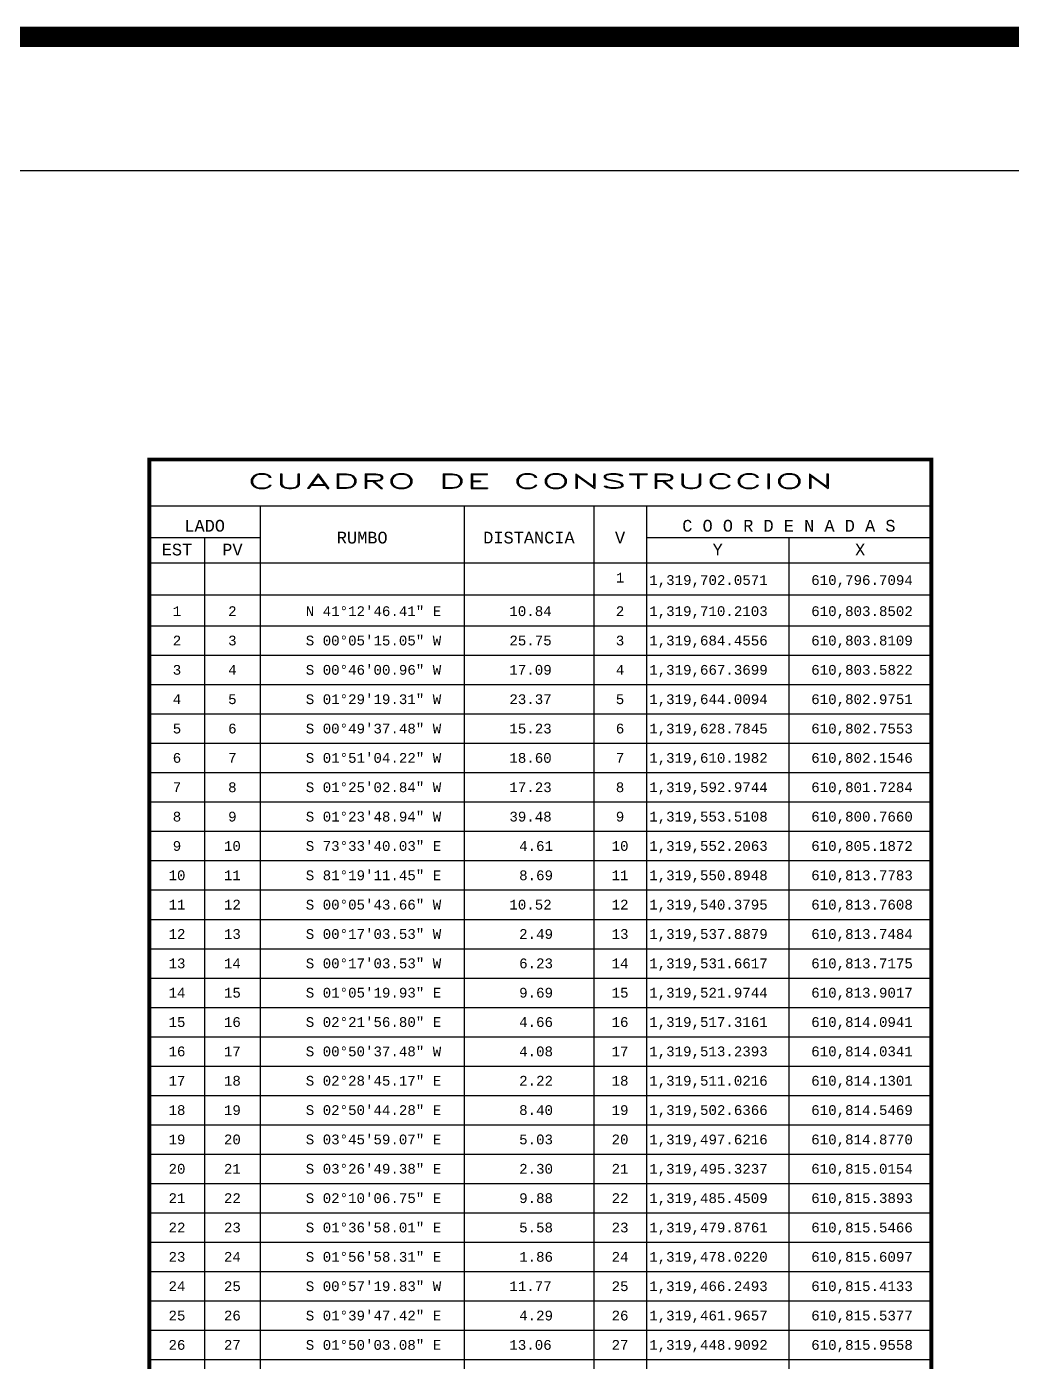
# Model space of a CAD drawing. Header units: millimetres. Extents: x 603916 to 1211550, y 1309898 to 2622648.
# Drawn here: x 604996.8 to 605107.3, y 1310704.9 to 1310854.5 of the extents above; entities that cross this region are included whole.
import ezdxf
from ezdxf.enums import TextEntityAlignment as Align

# ---------------------------------------------------------------- set-up
doc = ezdxf.new("R2010")
doc.units = ezdxf.units.MM
for name, color, linetype in [('CAJETIN', 5, 'Continuous'), ('CVL_CUADCON', 1, 'Continuous'), ('CVL_CUADCON_LIN', 8, 'Continuous'), ('CVL_CUADCON_TIT', 1, 'Continuous'), ('CVL_CUADCON_TX', 2, 'Continuous')]:
    doc.layers.add(name, color=color, linetype=linetype)
doc.styles.add('HUECA1', font='HUECA1.shx')
doc.styles.add('MONOTXT4', font='MONOTXT4.shx')

msp = doc.modelspace()

# ---------------------------------------------------------------- linework, layer by layer
at = {"const_width": 2.28}
msp.add_lwpolyline([(604809.23, 1310556.394), (605228.33, 1310556.394), (605228.33, 1310853.394), (604809.23, 1310853.394)], close=True, dxfattribs=at)
at = {"layer": 'CAJETIN'}
msp.add_line((605213.33, 1310838.394), (604824.23, 1310838.394), dxfattribs=at)
at = {"layer": 'CVL_CUADCON', "color": 1, "linetype": 'Continuous', "lineweight": 30, "flags": 128}
for points, const_width in [([(605010.544, 1310596.353), (605010.544, 1310806.034), (605098.217, 1310806.034), (605098.217, 1310596.353)], 0.439), ([(605010.544, 1310800.828), (605098.217, 1310800.828)], 0.164), ([(605010.544, 1310794.449), (605098.217, 1310794.449)], 0.164)]:
    msp.add_lwpolyline(points, dxfattribs=dict(at, const_width=const_width))
at = {"layer": 'CVL_CUADCON_LIN', "color": 8, "linetype": 'Continuous', "lineweight": 30, "ltscale": 0.5}
for p, q in [((605022.964, 1310800.828), (605022.964, 1310596.353)), ((605045.844, 1310800.828), (605045.844, 1310596.353)), ((605060.362, 1310800.828), (605060.362, 1310596.353)), ((605066.267, 1310800.828), (605066.267, 1310596.353)), ((605010.544, 1310797.289), (605022.964, 1310797.289)), ((605016.749, 1310797.289), (605016.749, 1310596.353)), ((605066.267, 1310797.289), (605098.217, 1310797.289)), ((605082.242, 1310797.289), (605082.242, 1310596.353)), ((605010.544, 1310790.881), (605098.217, 1310790.881)), ((605010.544, 1310787.397), (605098.217, 1310787.397)), ((605010.544, 1310784.108), (605098.217, 1310784.108)), ((605010.544, 1310780.819), (605098.217, 1310780.819)), ((605010.544, 1310777.53), (605098.217, 1310777.53)), ((605010.544, 1310774.242), (605098.217, 1310774.242)), ((605010.544, 1310770.953), (605098.217, 1310770.953)), ((605010.544, 1310767.664), (605098.217, 1310767.664)), ((605010.544, 1310764.375), (605098.217, 1310764.375)), ((605010.544, 1310761.086), (605098.217, 1310761.086)), ((605010.544, 1310757.797), (605098.217, 1310757.797)), ((605010.544, 1310754.508), (605098.217, 1310754.508)), ((605010.544, 1310751.22), (605098.217, 1310751.22)), ((605010.544, 1310747.931), (605098.217, 1310747.931)), ((605010.544, 1310744.642), (605098.217, 1310744.642)), ((605010.544, 1310741.353), (605098.217, 1310741.353)), ((605010.544, 1310738.064), (605098.217, 1310738.064)), ((605010.544, 1310734.775), (605098.217, 1310734.775)), ((605010.544, 1310731.487), (605098.217, 1310731.487)), ((605010.544, 1310728.198), (605098.217, 1310728.198)), ((605010.544, 1310724.909), (605098.217, 1310724.909)), ((605010.544, 1310721.62), (605098.217, 1310721.62)), ((605010.544, 1310718.331), (605098.217, 1310718.331)), ((605010.544, 1310715.042), (605098.217, 1310715.042)), ((605010.544, 1310711.753), (605098.217, 1310711.753)), ((605010.544, 1310708.465), (605098.217, 1310708.465)), ((605010.544, 1310705.176), (605098.217, 1310705.176))]:
    msp.add_line(p, q, dxfattribs=at)

# ---------------------------------------------------------------- texts
at = {"layer": 'CVL_CUADCON_TIT', "color": 1, "lineweight": 30, "ltscale": 0.5, "style": 'HUECA1', "width": 1.758658}
msp.add_text('CUADRO DE CONSTRUCCION', height=1.64443, dxfattribs=at).set_placement((605021.507, 1310802.778), (605087.254, 1310802.778), align=Align.FIT)
at = {"layer": 'CVL_CUADCON_TIT', "color": 1, "lineweight": 30, "ltscale": 0.5, "style": 'MONOTXT4'}
for s, height, p in [('LADO', 1.3155, (605016.749, 1310797.956)), ('C O O R D E N A D A S', 1.31554, (605082.241, 1310797.956)), ('EST', 1.3155, (605013.646, 1310795.286)), ('PV', 1.3155, (605019.862, 1310795.286)), ('Y', 1.316, (605074.26, 1310795.286)), ('X', 1.316, (605090.233, 1310795.286))]:
    msp.add_text(s, height=height, dxfattribs=at).set_placement(p, align=Align.CENTER)
for s, height, p in [('RUMBO', 1.3155, (605034.41, 1310797.285)), ('DISTANCIA', 1.3155, (605053.102, 1310797.285)), ('V', 1.316, (605063.319, 1310797.285))]:
    msp.add_text(s, height=height, dxfattribs=at).set_placement(p, align=Align.MIDDLE)
at = {"layer": 'CVL_CUADCON_TX', "color": 2, "lineweight": 30, "ltscale": 0.5, "style": 'MONOTXT4'}
for s, height, p in [('1', 1.096, (605063.315, 1310792.251)), ('1', 1.096, (605013.646, 1310788.493)), ('2', 1.096, (605019.856, 1310788.493)), ('2', 1.096, (605063.315, 1310788.493)), ('2', 1.096, (605013.646, 1310785.204)), ('3', 1.096, (605019.856, 1310785.204)), ('3', 1.096, (605063.315, 1310785.204)), ('3', 1.096, (605013.646, 1310781.916)), ('4', 1.096, (605019.856, 1310781.916)), ('4', 1.096, (605063.315, 1310781.916)), ('4', 1.096, (605013.646, 1310778.627)), ('5', 1.096, (605019.856, 1310778.627)), ('5', 1.096, (605063.315, 1310778.627)), ('6', 1.096, (605019.856, 1310775.338)), ('6', 1.096, (605063.315, 1310775.338)), ('5', 1.096, (605013.646, 1310775.338)), ('6', 1.096, (605013.646, 1310772.049)), ('7', 1.096, (605019.856, 1310772.049)), ('7', 1.096, (605063.315, 1310772.049)), ('7', 1.096, (605013.646, 1310768.76)), ('8', 1.096, (605019.856, 1310768.76)), ('8', 1.096, (605063.315, 1310768.76)), ('8', 1.096, (605013.646, 1310765.471)), ('9', 1.096, (605019.856, 1310765.471)), ('9', 1.096, (605063.315, 1310765.471)), ('9', 1.096, (605013.646, 1310762.182)), ('10', 1.0963, (605019.856, 1310762.182)), ('10', 1.0963, (605063.315, 1310762.182)), ('10', 1.0963, (605013.646, 1310758.894)), ('11', 1.0963, (605019.856, 1310758.894)), ('11', 1.0963, (605063.315, 1310758.894)), ('11', 1.0963, (605013.646, 1310755.605)), ('12', 1.0963, (605019.856, 1310755.605)), ('12', 1.0963, (605063.315, 1310755.605)), ('12', 1.0963, (605013.646, 1310752.316)), ('13', 1.0963, (605019.856, 1310752.316)), ('13', 1.0963, (605063.315, 1310752.316)), ('13', 1.0963, (605013.646, 1310749.027)), ('14', 1.0963, (605019.856, 1310749.027)), ('14', 1.0963, (605063.315, 1310749.027)), ('14', 1.0963, (605013.646, 1310745.738)), ('15', 1.0963, (605019.856, 1310745.738)), ('15', 1.0963, (605063.315, 1310745.738)), ('15', 1.0963, (605013.646, 1310742.449)), ('16', 1.0963, (605019.856, 1310742.449)), ('16', 1.0963, (605063.315, 1310742.449)), ('16', 1.0963, (605013.646, 1310739.161)), ('17', 1.0963, (605019.856, 1310739.161)), ('17', 1.0963, (605063.315, 1310739.161)), ('17', 1.0963, (605013.646, 1310735.872)), ('18', 1.0963, (605019.856, 1310735.872)), ('18', 1.0963, (605063.315, 1310735.872)), ('18', 1.0963, (605013.646, 1310732.583)), ('19', 1.0963, (605019.856, 1310732.583)), ('19', 1.0963, (605063.315, 1310732.583)), ('19', 1.0963, (605013.646, 1310729.294)), ('20', 1.0963, (605019.856, 1310729.294)), ('20', 1.0963, (605063.315, 1310729.294)), ('20', 1.0963, (605013.646, 1310726.005)), ('21', 1.0963, (605019.856, 1310726.005)), ('21', 1.0963, (605063.315, 1310726.005)), ('21', 1.0963, (605013.646, 1310722.716)), ('22', 1.0963, (605019.856, 1310722.716)), ('22', 1.0963, (605063.315, 1310722.716)), ('22', 1.0963, (605013.646, 1310719.427)), ('23', 1.0963, (605019.856, 1310719.427)), ('23', 1.0963, (605063.315, 1310719.427)), ('23', 1.0963, (605013.646, 1310716.139)), ('24', 1.0963, (605019.856, 1310716.139)), ('24', 1.0963, (605063.315, 1310716.139)), ('24', 1.0963, (605013.646, 1310712.85)), ('25', 1.0963, (605019.856, 1310712.85)), ('25', 1.0963, (605063.315, 1310712.85)), ('25', 1.0963, (605013.646, 1310709.561)), ('26', 1.0963, (605019.856, 1310709.561)), ('26', 1.0963, (605063.315, 1310709.561)), ('26', 1.0963, (605013.646, 1310706.272)), ('27', 1.0963, (605019.856, 1310706.272)), ('27', 1.0963, (605063.315, 1310706.272))]:
    msp.add_text(s, height=height, dxfattribs=at).set_placement(p, align=Align.CENTER)
for s, height, p in [('1,319,702.0571', 1.09628, (605066.586, 1310791.977)), ('610,796.7094', 1.09628, (605084.751, 1310791.977)), ('N 41%%d12\'46.41" E', 1.09628, (605028.085, 1310788.493)), ('10.84', 1.0963, (605050.909, 1310788.493)), ('1,319,710.2103', 1.09628, (605066.586, 1310788.493)), ('610,803.8502', 1.09628, (605084.751, 1310788.493)), ('S 00%%d05\'15.05" W', 1.09628, (605028.085, 1310785.204)), ('25.75', 1.0963, (605050.909, 1310785.204)), ('1,319,684.4556', 1.09628, (605066.586, 1310785.204)), ('610,803.8109', 1.09628, (605084.751, 1310785.204)), ('S 00%%d46\'00.96" W', 1.09628, (605028.085, 1310781.916)), ('17.09', 1.0963, (605050.909, 1310781.916)), ('1,319,667.3699', 1.09628, (605066.586, 1310781.916)), ('610,803.5822', 1.09628, (605084.751, 1310781.916)), ('S 01%%d29\'19.31" W', 1.09628, (605028.085, 1310778.627)), ('23.37', 1.0963, (605050.909, 1310778.627)), ('1,319,644.0094', 1.09628, (605066.586, 1310778.627)), ('610,802.9751', 1.09628, (605084.751, 1310778.627)), ('S 00%%d49\'37.48" W', 1.09628, (605028.085, 1310775.338)), ('15.23', 1.0963, (605050.909, 1310775.338)), ('1,319,628.7845', 1.09628, (605066.586, 1310775.338)), ('610,802.7553', 1.09628, (605084.751, 1310775.338)), ('S 01%%d51\'04.22" W', 1.09628, (605028.085, 1310772.049)), ('18.60', 1.0963, (605050.909, 1310772.049)), ('1,319,610.1982', 1.09628, (605066.586, 1310772.049)), ('610,802.1546', 1.09628, (605084.751, 1310772.049)), ('S 01%%d25\'02.84" W', 1.09628, (605028.085, 1310768.76)), ('17.23', 1.0963, (605050.909, 1310768.76)), ('1,319,592.9744', 1.09628, (605066.586, 1310768.76)), ('610,801.7284', 1.09628, (605084.751, 1310768.76)), ('S 01%%d23\'48.94" W', 1.09628, (605028.085, 1310765.471)), ('39.48', 1.0963, (605050.909, 1310765.471)), ('1,319,553.5108', 1.09628, (605066.586, 1310765.471)), ('610,800.7660', 1.09628, (605084.751, 1310765.471)), ('S 73%%d33\'40.03" E', 1.09628, (605028.085, 1310762.182)), ('4.61', 1.0963, (605052.005, 1310762.182)), ('1,319,552.2063', 1.09628, (605066.586, 1310762.182)), ('610,805.1872', 1.09628, (605084.751, 1310762.182)), ('S 81%%d19\'11.45" E', 1.09628, (605028.085, 1310758.894)), ('8.69', 1.0963, (605052.005, 1310758.894)), ('1,319,550.8948', 1.09628, (605066.586, 1310758.894)), ('610,813.7783', 1.09628, (605084.751, 1310758.894)), ('S 00%%d05\'43.66" W', 1.09628, (605028.085, 1310755.605)), ('10.52', 1.0963, (605050.909, 1310755.605)), ('1,319,540.3795', 1.09628, (605066.586, 1310755.605)), ('610,813.7608', 1.09628, (605084.751, 1310755.605)), ('S 00%%d17\'03.53" W', 1.09628, (605028.085, 1310752.316)), ('2.49', 1.0963, (605052.005, 1310752.316)), ('1,319,537.8879', 1.09628, (605066.586, 1310752.316)), ('610,813.7484', 1.09628, (605084.751, 1310752.316)), ('S 00%%d17\'03.53" W', 1.09628, (605028.085, 1310749.027)), ('6.23', 1.0963, (605052.005, 1310749.027)), ('1,319,531.6617', 1.09628, (605066.586, 1310749.027)), ('610,813.7175', 1.09628, (605084.751, 1310749.027)), ('S 01%%d05\'19.93" E', 1.09628, (605028.085, 1310745.738)), ('9.69', 1.0963, (605052.005, 1310745.738)), ('1,319,521.9744', 1.09628, (605066.586, 1310745.738)), ('610,813.9017', 1.09628, (605084.751, 1310745.738)), ('S 02%%d21\'56.80" E', 1.09628, (605028.085, 1310742.449)), ('4.66', 1.0963, (605052.005, 1310742.449)), ('1,319,517.3161', 1.09628, (605066.586, 1310742.449)), ('610,814.0941', 1.09628, (605084.751, 1310742.449)), ('S 00%%d50\'37.48" W', 1.09628, (605028.085, 1310739.161)), ('4.08', 1.0963, (605052.005, 1310739.161)), ('1,319,513.2393', 1.09628, (605066.586, 1310739.161)), ('610,814.0341', 1.09628, (605084.751, 1310739.161)), ('S 02%%d28\'45.17" E', 1.09628, (605028.085, 1310735.872)), ('2.22', 1.0963, (605052.005, 1310735.872)), ('1,319,511.0216', 1.09628, (605066.586, 1310735.872)), ('610,814.1301', 1.09628, (605084.751, 1310735.872)), ('S 02%%d50\'44.28" E', 1.09628, (605028.085, 1310732.583)), ('8.40', 1.0963, (605052.005, 1310732.583)), ('1,319,502.6366', 1.09628, (605066.586, 1310732.583)), ('610,814.5469', 1.09628, (605084.751, 1310732.583)), ('S 03%%d45\'59.07" E', 1.09628, (605028.085, 1310729.294)), ('5.03', 1.0963, (605052.005, 1310729.294)), ('1,319,497.6216', 1.09628, (605066.586, 1310729.294)), ('610,814.8770', 1.09628, (605084.751, 1310729.294)), ('S 03%%d26\'49.38" E', 1.09628, (605028.085, 1310726.005)), ('2.30', 1.0963, (605052.005, 1310726.005)), ('1,319,495.3237', 1.09628, (605066.586, 1310726.005)), ('610,815.0154', 1.09628, (605084.751, 1310726.005)), ('S 02%%d10\'06.75" E', 1.09628, (605028.085, 1310722.716)), ('9.88', 1.0963, (605052.005, 1310722.716)), ('1,319,485.4509', 1.09628, (605066.586, 1310722.716)), ('610,815.3893', 1.09628, (605084.751, 1310722.716)), ('S 01%%d36\'58.01" E', 1.09628, (605028.085, 1310719.427)), ('5.58', 1.0963, (605052.005, 1310719.427)), ('1,319,479.8761', 1.09628, (605066.586, 1310719.427)), ('610,815.5466', 1.09628, (605084.751, 1310719.427)), ('S 01%%d56\'58.31" E', 1.09628, (605028.085, 1310716.139)), ('1.86', 1.0963, (605052.005, 1310716.139)), ('1,319,478.0220', 1.09628, (605066.586, 1310716.139)), ('610,815.6097', 1.09628, (605084.751, 1310716.139)), ('S 00%%d57\'19.83" W', 1.09628, (605028.085, 1310712.85)), ('11.77', 1.0963, (605050.909, 1310712.85)), ('1,319,466.2493', 1.09628, (605066.586, 1310712.85)), ('610,815.4133', 1.09628, (605084.751, 1310712.85)), ('S 01%%d39\'47.42" E', 1.09628, (605028.085, 1310709.561)), ('4.29', 1.0963, (605052.005, 1310709.561)), ('1,319,461.9657', 1.09628, (605066.586, 1310709.561)), ('610,815.5377', 1.09628, (605084.751, 1310709.561)), ('S 01%%d50\'03.08" E', 1.09628, (605028.085, 1310706.272)), ('13.06', 1.0963, (605050.909, 1310706.272)), ('1,319,448.9092', 1.09628, (605066.586, 1310706.272)), ('610,815.9558', 1.09628, (605084.751, 1310706.272))]:
    msp.add_text(s, height=height, dxfattribs=at).set_placement(p)

doc.saveas('drawing.dxf')
